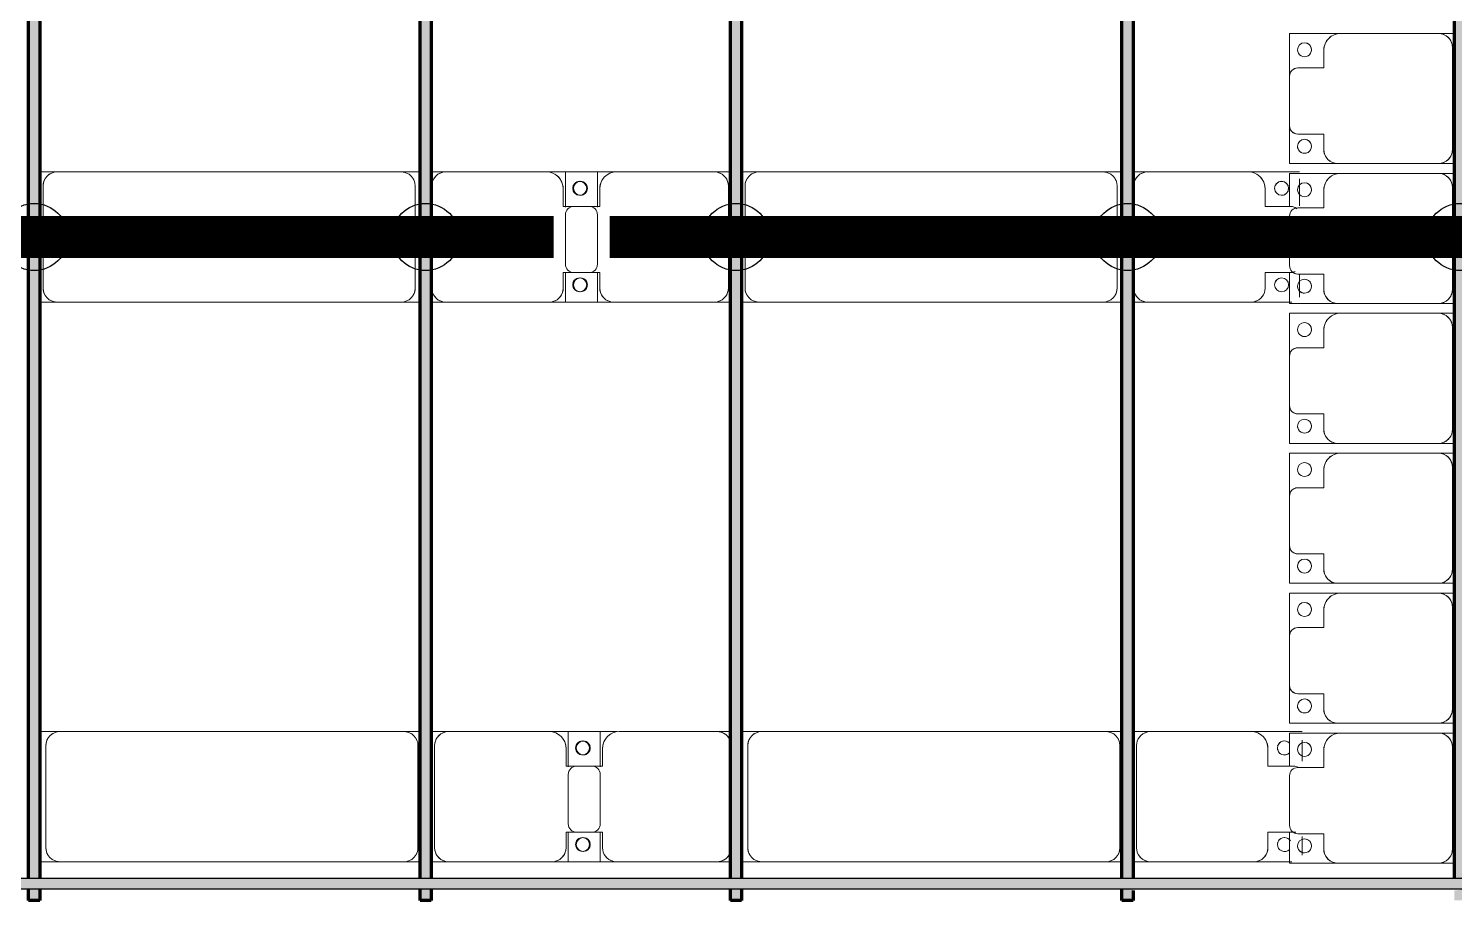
# Model space of a CAD drawing. Header units: millimetres. Extents: x -268744 to 115753, y -96240 to -10461.
# Drawn here: x -43895 to -38796, y -70687 to -67571 of the extents above; entities that cross this region are included whole.
import ezdxf

# ---------------------------------------------------------------- set-up
doc = ezdxf.new("R2010")
doc.units = ezdxf.units.MM
doc.layers.add('A-GENM', color=13, linetype='Continuous', lineweight=9)
doc.layers.add('S-BEAM', color=12, linetype='Continuous', lineweight=9)
doc.layers.add('GC-HOP 40x60 GIA CUONG', color=1, linetype='Continuous')

# ---------------------------------------------------------------- blocks, each defined once
blk = doc.blocks.new('Dầm C52 - Hộp 40x60-104813-KHUNG KẾT CẤU BÈ PIN 1')
at = {"layer": 'S-BEAM', "lineweight": 25}
blk.add_hatch(color=4, dxfattribs=at).paths.add_polyline_path([(-145811, -20), (145811, -20), (145811, 20), (-145811, 20)])
at = {"layer": 'S-BEAM', "color": 4, "lineweight": 25}
for p, q in [((-145811, 20), (145811, 20)), ((145811, -20), (-145811, -20))]:
    blk.add_line(p, q, dxfattribs=at)
blk = doc.blocks.new('Dai phao do pin - DẢI PHAO ĐỠ PIN-V55-KHUNG KẾT CẤU BÈ PIN 1')
at = {"layer": 'A-GENM', "color": 7}
for p, q in [((64567.6, 241.6), (64639.7, 241.6)), ((64567.6, 241.6), (64639.7, 241.6)), ((65870.3, 241.6), (64639.7, 241.6)), ((65870.3, 241.6), (65927.6, 241.6)), ((65870.3, 241.6), (65927.6, 241.6)), ((65967.6, 241.6), (66028.8, 241.6)), ((65967.6, 241.6), (66028.8, 241.6)), ((66389.7, 241.6), (66029.7, 241.6)), ((66389.7, 241.6), (66572.2, 241.6)), ((66572.2, 241.6), (66389.7, 241.6)), ((66457.8, 241.6), (66633.1, 241.6)), ((66457.8, 116.2), (66457.8, 241.6)), ((66633.1, 241.6), (66457.8, 241.6)), ((66572.2, 241.6), (66572.2, 116.2)), ((66990.3, 241.6), (66640.3, 241.6)), ((66990.3, 241.6), (67037.6, 241.6)), ((66990.3, 241.6), (67037.6, 241.6)), ((67077.6, 241.6), (67149.7, 241.6)), ((67077.6, 241.6), (67149.7, 241.6)), ((68380.3, 241.6), (67149.7, 241.6)), ((68380.3, 241.6), (68437.6, 241.6)), ((68380.3, 241.6), (68437.6, 241.6)), ((68477.6, 241.6), (68539.7, 241.6)), ((68477.6, 241.6), (68539.7, 241.6)), ((68899.7, 241.6), (68539.7, 241.6)), ((68899.7, 241.6), (69082.2, 241.6)), ((69082.2, 241.6), (68899.7, 241.6)), ((69082.2, 210.8), (69082.2, 135.7)), ((69082.2, 135.7), (69082.2, 210.8)), ((64589.7, 191.6), (64589.7, -173.4)), ((65920.3, -173.4), (65920.3, 191.6)), ((65979.7, 191.6), (65979.7, -173.4)), ((66449.7, 118.2), (66449.7, 181.6)), ((66580.3, 181.6), (66580.3, 118.2)), ((67099.7, 191.6), (67099.7, -173.4)), ((68430.3, -173.4), (68430.3, 191.6)), ((68489.7, 191.6), (68489.7, -173.4)), ((68959.7, 118.2), (68959.7, 181.6)), ((66542.2, 118.2), (66449.7, 118.2)), ((66580.3, 118.2), (66487.8, 118.2)), ((69052.2, 118.2), (68959.7, 118.2)), ((66457.8, 88.2), (66457.8, -88.2)), ((66572.2, -88.2), (66572.2, 88.2)), ((66449.7, -173.4), (66449.7, -118.2)), ((66449.7, -118.2), (66542.2, -118.2)), ((66457.8, -223.4), (66457.8, -116.2)), ((66487.8, -118.2), (66580.3, -118.2)), ((66572.2, -116.2), (66572.2, -223.4)), ((66580.3, -118.2), (66580.3, -173.4)), ((68959.7, -173.4), (68959.7, -118.2)), ((68959.7, -118.2), (69052.2, -118.2)), ((69082.2, -133.1), (69082.2, -200.2)), ((69082.2, -200.2), (69082.2, -133.1)), ((64639.7, -223.4), (64567.6, -223.4)), ((64639.7, -223.4), (64567.6, -223.4)), ((64639.7, -223.4), (65870.3, -223.4)), ((65927.6, -223.4), (65870.3, -223.4)), ((65927.6, -223.4), (65870.3, -223.4)), ((66028.8, -223.4), (65967.6, -223.4)), ((66028.8, -223.4), (65967.6, -223.4)), ((66029.7, -223.4), (66399.7, -223.4)), ((66572.2, -223.4), (66399.7, -223.4)), ((66399.7, -223.4), (66572.2, -223.4)), ((66630.3, -223.4), (66457.8, -223.4)), ((66457.8, -223.4), (66630.3, -223.4)), ((66630.3, -223.4), (66990.3, -223.4)), ((67037.6, -223.4), (66990.3, -223.4)), ((67037.6, -223.4), (66990.3, -223.4)), ((67149.7, -223.4), (67077.6, -223.4)), ((67149.7, -223.4), (67077.6, -223.4)), ((67149.7, -223.4), (68380.3, -223.4)), ((68437.6, -223.4), (68380.3, -223.4)), ((68437.6, -223.4), (68380.3, -223.4)), ((68539.7, -223.4), (68477.6, -223.4)), ((68539.7, -223.4), (68477.6, -223.4)), ((68539.7, -223.4), (68909.7, -223.4)), ((69045, -223.4), (68909.7, -223.4)), ((68909.7, -223.4), (69045, -223.4))]:
    blk.add_line(p, q, dxfattribs=at)
for centre, radius, start, end in [((64639.7, 191.6), 50, 90, 180), ((64639.7, 191.6), 50, 150, 180), ((64639.7, 191.6), 50, 105, 135), ((65870.3, 191.6), 50, 0, 90), ((65870.3, 191.6), 50, 60, 90), ((65870.3, 191.6), 50, 15, 30), ((66029.7, 191.6), 50, 90, 180), ((66029.7, 191.6), 50, 105, 180), ((66389.7, 181.6), 60, 0, 90), ((66389.7, 181.6), 60, 0, 60), ((66508.6, 183.2), 25, 360, 180), ((66508.6, 183.2), 25, 360, 165), ((66511.4, 183.2), 25, 0, 180), ((66511.4, 183.2), 25, 90, 180), ((66511.4, 183.2), 25, 15, 75), ((66640.3, 181.6), 60, 90, 180), ((66640.3, 181.6), 60, 120, 180), ((66990.3, 191.6), 50, 30, 90), ((66990.3, 191.6), 50, 30, 75), ((67149.7, 191.6), 50, 90, 180), ((67149.7, 191.6), 50, 150, 180), ((67149.7, 191.6), 50, 105, 135), ((68380.3, 191.6), 50, 360, 90), ((68380.3, 191.6), 50, 60, 90), ((68380.3, 191.6), 50, 15, 30), ((68539.7, 191.6), 50, 90, 180), ((68539.7, 191.6), 50, 105, 180), ((68899.7, 181.6), 60, 360, 90), ((68899.7, 181.6), 60, 360, 60), ((69018.6, 183.2), 25, 45, 180), ((69018.6, 183.2), 25, 45, 165), ((66508.6, 183.2), 25, 180, 0), ((66511.4, 183.2), 25, 180, 0), ((66511.4, 183.2), 25, 180, 300), ((66508.6, 183.2), 25, 210, 360), ((66511.4, 183.2), 25, 330, 345), ((69018.6, 183.2), 25, 180, 315), ((69018.6, 183.2), 25, 180, 195), ((69018.6, 183.2), 25, 210, 315), ((66487.8, 88.2), 30, 90, 180), ((66542.2, 88.2), 30, 0, 90), ((69052.2, 88.2), 30, 60, 90), ((69052.2, 88.2), 30, 60, 75), ((69052.2, 88.2), 30, 60, 75), ((69052.2, 88.2), 30, 60, 75), ((66487.8, -88.2), 30, 180, 270), ((66542.2, -88.2), 30, 270, 360), ((66508.6, -161.8), 25, 360, 180), ((66508.6, -161.8), 25, 105, 165), ((66511.4, -161.8), 25, 0, 180), ((66511.4, -161.8), 25, 105, 180), ((66508.6, -161.8), 25, 360, 75), ((66511.4, -161.8), 25, 15, 75), ((69018.6, -161.8), 25, 30, 180), ((69018.6, -161.8), 25, 105, 165), ((69018.6, -161.8), 25, 30, 90), ((69052.2, -88.2), 30, 270, 285), ((64639.7, -173.4), 50, 180, 270), ((64639.7, -173.4), 50, 180, 210), ((65870.3, -173.4), 50, 270, 360), ((65870.3, -173.4), 50, 330, 360), ((66029.7, -173.4), 50, 180, 270), ((66029.7, -173.4), 50, 180, 255), ((66399.7, -173.4), 50, 270, 360), ((66399.7, -173.4), 50, 285, 0), ((66508.6, -161.8), 25, 180, 360), ((66508.6, -161.8), 25, 195, 360), ((66511.4, -161.8), 25, 180, 360), ((66511.4, -161.8), 25, 180, 270), ((66511.4, -161.8), 25, 285, 345), ((66630.3, -173.4), 50, 180, 270), ((66630.3, -173.4), 50, 180, 255), ((66990.3, -173.4), 50, 270, 330), ((66990.3, -173.4), 50, 285, 330), ((67149.7, -173.4), 50, 180, 270), ((67149.7, -173.4), 50, 180, 210), ((68380.3, -173.4), 50, 270, 0), ((68380.3, -173.4), 50, 330, 0), ((68539.7, -173.4), 50, 180, 270), ((68539.7, -173.4), 50, 180, 255), ((68909.7, -173.4), 50, 270, 360), ((68909.7, -173.4), 50, 285, 360), ((69018.6, -161.8), 25, 180, 315), ((69018.6, -161.8), 25, 180, 315), ((64639.7, -173.4), 50, 240, 270), ((65870.3, -173.4), 50, 285, 300), ((67149.7, -173.4), 50, 240, 270), ((68380.3, -173.4), 50, 285, 300)]:
    blk.add_arc(centre, radius, start, end, dxfattribs=at)
blk = doc.blocks.new('Dai phao do pin - DẢI PHAO ĐỠ PIN-V56-KHUNG KẾT CẤU BÈ PIN 1')
at = {"layer": 'A-GENM', "color": 7}
for p, q in [((64577.6, 241.6), (64639.7, 241.6)), ((64577.6, 241.6), (64639.7, 241.6)), ((65870.3, 241.6), (64639.7, 241.6)), ((65870.3, 241.6), (65937.6, 241.6)), ((65870.3, 241.6), (65937.6, 241.6)), ((65977.6, 241.6), (66029.7, 241.6)), ((65977.6, 241.6), (66029.7, 241.6)), ((66389.7, 241.6), (66029.7, 241.6)), ((66389.7, 241.6), (66572.2, 241.6)), ((66572.2, 241.6), (66389.7, 241.6)), ((66457.8, 241.6), (66640.3, 241.6)), ((66457.8, 116.2), (66457.8, 241.6)), ((66640.3, 241.6), (66457.8, 241.6)), ((66572.2, 241.6), (66572.2, 116.2)), ((66990.3, 241.6), (66640.3, 241.6)), ((66990.3, 241.6), (67047.6, 241.6)), ((66990.3, 241.6), (67047.6, 241.6)), ((67087.6, 241.6), (67149.7, 241.6)), ((67087.6, 241.6), (67149.7, 241.6)), ((68380.3, 241.6), (67149.7, 241.6)), ((68380.3, 241.6), (68447.6, 241.6)), ((68380.3, 241.6), (68447.6, 241.6)), ((68487.6, 241.6), (68539.7, 241.6)), ((68487.6, 241.6), (68539.7, 241.6)), ((68899.7, 241.6), (68539.7, 241.6)), ((68899.7, 241.6), (69082.2, 241.6)), ((69082.2, 241.6), (68899.7, 241.6)), ((69082.2, 216.5), (69082.2, 120.3)), ((69082.2, 120.3), (69082.2, 216.5)), ((64589.7, 191.6), (64589.7, -173.4)), ((65920.3, -173.4), (65920.3, 191.6)), ((65979.7, 191.6), (65979.7, -173.4)), ((66449.7, 118.2), (66449.7, 181.6)), ((66580.3, 181.6), (66580.3, 118.2)), ((67040.3, -173.4), (67040.3, 191.6)), ((67099.7, 191.6), (67099.7, -173.4)), ((68430.3, -173.4), (68430.3, 191.6)), ((68489.7, 191.6), (68489.7, -173.4)), ((68959.7, 118.2), (68959.7, 181.6)), ((66542.2, 118.2), (66449.7, 118.2)), ((66580.3, 118.2), (66487.8, 118.2)), ((69052.2, 118.2), (68959.7, 118.2)), ((66457.8, 88.2), (66457.8, -88.2)), ((66572.2, -88.2), (66572.2, 88.2)), ((66449.7, -173.4), (66449.7, -118.2)), ((66449.7, -118.2), (66542.2, -118.2)), ((66457.8, -223.4), (66457.8, -116.2)), ((66487.8, -118.2), (66580.3, -118.2)), ((66572.2, -116.2), (66572.2, -223.4)), ((66580.3, -118.2), (66580.3, -173.4)), ((68959.7, -173.4), (68959.7, -118.2)), ((68959.7, -118.2), (69052.2, -118.2)), ((69082.2, -126.6), (69082.2, -206.5)), ((69082.2, -206.5), (69082.2, -126.6)), ((64639.7, -223.4), (64577.6, -223.4)), ((64639.7, -223.4), (64577.6, -223.4)), ((64639.7, -223.4), (65870.3, -223.4)), ((65937.6, -223.4), (65870.3, -223.4)), ((65937.6, -223.4), (65870.3, -223.4)), ((66029.7, -223.4), (65977.6, -223.4)), ((66029.7, -223.4), (65977.6, -223.4)), ((66029.7, -223.4), (66399.7, -223.4)), ((66572.2, -223.4), (66399.7, -223.4)), ((66399.7, -223.4), (66572.2, -223.4)), ((66630.3, -223.4), (66457.8, -223.4)), ((66457.8, -223.4), (66630.3, -223.4)), ((66630.3, -223.4), (66990.3, -223.4)), ((67047.6, -223.4), (66990.3, -223.4)), ((67047.6, -223.4), (66990.3, -223.4)), ((67149.7, -223.4), (67087.6, -223.4)), ((67149.7, -223.4), (67087.6, -223.4)), ((67149.7, -223.4), (68380.3, -223.4)), ((68447.6, -223.4), (68380.3, -223.4)), ((68447.6, -223.4), (68380.3, -223.4)), ((68539.7, -223.4), (68487.6, -223.4)), ((68539.7, -223.4), (68487.6, -223.4)), ((68539.7, -223.4), (68909.7, -223.4)), ((69055, -223.4), (68909.7, -223.4)), ((68909.7, -223.4), (69055, -223.4))]:
    blk.add_line(p, q, dxfattribs=at)
for centre, radius, start, end in [((64639.7, 191.6), 50, 90, 180), ((64639.7, 191.6), 50, 150, 180), ((64639.7, 191.6), 50, 105, 135), ((65870.3, 191.6), 50, 0, 90), ((65870.3, 191.6), 50, 60, 90), ((65870.3, 191.6), 50, 15, 30), ((66029.7, 191.6), 50, 90, 180), ((66029.7, 191.6), 50, 105, 180), ((66389.7, 181.6), 60, 0, 90), ((66389.7, 181.6), 60, 0, 60), ((66508.6, 183.2), 25, 360, 180), ((66508.6, 183.2), 25, 360, 165), ((66511.4, 183.2), 25, 0, 180), ((66511.4, 183.2), 25, 90, 180), ((66511.4, 183.2), 25, 15, 75), ((66640.3, 181.6), 60, 90, 180), ((66640.3, 181.6), 60, 120, 180), ((66990.3, 191.6), 50, 0, 90), ((66990.3, 191.6), 50, 0, 75), ((67149.7, 191.6), 50, 90, 180), ((67149.7, 191.6), 50, 150, 180), ((67149.7, 191.6), 50, 105, 135), ((68380.3, 191.6), 50, 360, 90), ((68380.3, 191.6), 50, 60, 90), ((68380.3, 191.6), 50, 15, 30), ((68539.7, 191.6), 50, 90, 180), ((68539.7, 191.6), 50, 105, 180), ((68899.7, 181.6), 60, 360, 90), ((68899.7, 181.6), 60, 360, 60), ((69018.6, 183.2), 25, 0, 180), ((69018.6, 183.2), 25, 0, 165), ((66508.6, 183.2), 25, 180, 0), ((66511.4, 183.2), 25, 180, 0), ((66511.4, 183.2), 25, 180, 300), ((66508.6, 183.2), 25, 210, 360), ((66511.4, 183.2), 25, 330, 345), ((69018.6, 183.2), 25, 180, 0), ((69018.6, 183.2), 25, 180, 195), ((69018.6, 183.2), 25, 210, 0), ((66487.8, 88.2), 30, 90, 180), ((66542.2, 88.2), 30, 0, 90), ((69052.2, 88.2), 30, 45, 90), ((69052.2, 88.2), 30, 45, 74.1529), ((69052.2, 88.2), 30, 45, 74.1529), ((69052.2, 88.2), 30, 45, 74.1529), ((66487.8, -88.2), 30, 180, 270), ((66542.2, -88.2), 30, 270, 360), ((66508.6, -161.8), 25, 360, 180), ((66508.6, -161.8), 25, 105, 165), ((66511.4, -161.8), 25, 0, 180), ((66511.4, -161.8), 25, 105, 180), ((66508.6, -161.8), 25, 360, 75), ((66511.4, -161.8), 25, 15, 75), ((69018.6, -161.8), 25, 0, 180), ((69018.6, -161.8), 25, 105, 165), ((69018.6, -161.8), 25, 0, 90), ((69052.2, -88.2), 30, 270, 300), ((69052.2, -88.2), 30, 285, 300), ((69052.2, -88.2), 30, 285, 300), ((69052.2, -88.2), 30, 285, 300), ((64639.7, -173.4), 50, 180, 270), ((64639.7, -173.4), 50, 180, 210), ((65870.3, -173.4), 50, 270, 360), ((65870.3, -173.4), 50, 330, 360), ((66029.7, -173.4), 50, 180, 270), ((66029.7, -173.4), 50, 180, 255), ((66399.7, -173.4), 50, 270, 360), ((66399.7, -173.4), 50, 285, 0), ((66508.6, -161.8), 25, 180, 360), ((66508.6, -161.8), 25, 195, 360), ((66511.4, -161.8), 25, 180, 360), ((66511.4, -161.8), 25, 180, 270), ((66511.4, -161.8), 25, 285, 345), ((66630.3, -173.4), 50, 180, 270), ((66630.3, -173.4), 50, 180, 255), ((66990.3, -173.4), 50, 270, 0), ((66990.3, -173.4), 50, 285, 0), ((67149.7, -173.4), 50, 180, 270), ((67149.7, -173.4), 50, 180, 210), ((68380.3, -173.4), 50, 270, 0), ((68380.3, -173.4), 50, 330, 0), ((68539.7, -173.4), 50, 180, 270), ((68539.7, -173.4), 50, 180, 255), ((68909.7, -173.4), 50, 270, 360), ((68909.7, -173.4), 50, 285, 360), ((69018.6, -161.8), 25, 180, 0), ((69018.6, -161.8), 25, 180, 0), ((64639.7, -173.4), 50, 240, 270), ((65870.3, -173.4), 50, 285, 300), ((67149.7, -173.4), 50, 240, 270), ((68380.3, -173.4), 50, 285, 300)]:
    blk.add_arc(centre, radius, start, end, dxfattribs=at)
blk = doc.blocks.new('Dầm C52 - Dầm C52-V2-KHUNG KẾT CẤU BÈ PIN 1')
at = {"layer": 'S-BEAM', "lineweight": 140}
h = blk.add_hatch(color=1, dxfattribs=at)
h.paths.add_polyline_path([(-25480.9, 20), (-25480.9, -20), (-25440.9, -20), (-25440.9, 20)])
h.paths.add_polyline_path([(-25400.9, 20), (-25400.9, -20), (-19440.9, -20), (-19443, 20), (-24983.5, 20)])
h.paths.add_polyline_path([(-19400.9, 20), (-19400.9, -20), (-13440.9, -20), (-13440.9, 20), (-18519.6, 20)])
h.paths.add_polyline_path([(-13400.9, -20), (-7440.9, -20), (-7440.9, 20), (-13400.9, 20)])
h.paths.add_polyline_path([(-7400.9, 20), (-7400.9, -20), (-1440.9, -20), (-1440.9, 20), (-6515.3, 20)])
h.paths.add_polyline_path([(-1400.9, 20), (-1400.9, -20), (4559.1, -20), (4559.1, 20), (-974.9, 20)])
h.paths.add_polyline_path([(4599.1, -20), (10559.1, -20), (10559.1, 20), (4599.1, 20)])
h.paths.add_polyline_path([(10599.1, -20), (16559.1, -20), (16559.1, 20), (10599.1, 20)])
h.paths.add_polyline_path([(16599.1, 20), (16599.1, -20), (22559.1, -20), (22559.1, 20), (17493.2, 20)])
h.paths.add_polyline_path([(22599.1, 20), (22599.1, -20), (25259.1, -20), (25259.1, 20), (23033.7, 20)])
h.paths.add_polyline_path([(25299.1, -20), (25480.9, -20), (25480.9, 20), (25299.1, 20)])
at = {"layer": 'S-BEAM', "color": 1, "lineweight": 140}
for p, q in [((-25480.9, -20), (-25480.9, 20)), ((-25480.9, 20), (-25440.9, 20)), ((-25400.9, 20), (-19443, 20)), ((-25440.9, -20), (-25480.9, -20)), ((-19443, -20), (-25400.9, -20))]:
    blk.add_line(p, q, dxfattribs=at)
blk = doc.blocks.new('Dầm C52 - Dầm C52-102503-KHUNG KẾT CẤU BÈ PIN 1')
at = {"layer": 'S-BEAM', "lineweight": 140}
h = blk.add_hatch(color=1, dxfattribs=at)
h.paths.add_polyline_path([(-25480.9, 20), (-25480.9, -20), (-25440.9, -20), (-25440.9, 20)])
h.paths.add_polyline_path([(-25400.9, 20), (-25400.9, -20), (-19440.9, -20), (-19443, 20), (-24983.5, 20)])
h.paths.add_polyline_path([(-19400.9, 20), (-19400.9, -20), (-13440.9, -20), (-13440.9, 20), (-17596.2, 20)])
h.paths.add_polyline_path([(-13400.9, -20), (-7440.9, -20), (-7440.9, 20), (-13400.9, 20)])
h.paths.add_polyline_path([(-7400.9, -20), (-1440.9, -20), (-1440.9, 20), (-7400.9, 20)])
h.paths.add_polyline_path([(-1400.9, -20), (4559.1, -20), (4559.1, 20), (-1400.9, 20)])
h.paths.add_polyline_path([(4599.1, -20), (10559.1, -20), (10559.1, 20), (4599.1, 20)])
h.paths.add_polyline_path([(10599.1, 20), (10599.1, -20), (16559.1, -20), (16559.1, 20), (11952.8, 20)])
h.paths.add_polyline_path([(16599.1, -20), (22559.1, -20), (22559.1, 20), (16599.1, 20)])
h.paths.add_polyline_path([(22599.1, -20), (25259.1, -20), (25259.1, 20), (22599.1, 20)])
h.paths.add_polyline_path([(25299.1, -20), (25441.8, -20), (25441.8, 20), (25299.1, 20)])
at = {"layer": 'S-BEAM', "color": 1, "lineweight": 140}
for p, q in [((-25480.9, -20), (-25480.9, 20)), ((-25480.9, 20), (-25440.9, 20)), ((-25400.9, 20), (-19443, 20)), ((-25440.9, -20), (-25480.9, -20)), ((-19443, -20), (-25400.9, -20))]:
    blk.add_line(p, q, dxfattribs=at)
blk = doc.blocks.new('Dầm C52 - Dầm C52-V20-KHUNG KẾT CẤU BÈ PIN 1')
at = {"layer": 'S-BEAM', "lineweight": 140}
h = blk.add_hatch(color=1, dxfattribs=at)
h.paths.add_polyline_path([(-25480.9, 20), (-25480.9, -20), (-25440.9, -20), (-25440.9, 20)])
h.paths.add_polyline_path([(-25400.9, 1.6), (-25400.9, -20), (-19440.9, -20), (-19443, 20), (-25400.9, 20)])
h.paths.add_polyline_path([(-19400.9, -20), (-13440.9, -20), (-13440.9, 20), (-19400.9, 20), (-19400.9, 1.6)])
h.paths.add_polyline_path([(-13400.9, 1.6), (-13400.9, -20), (-7440.9, -20), (-7440.9, 20), (-13400.9, 20)])
h.paths.add_polyline_path([(-7400.9, 20), (-7400.9, -20), (-1440.9, -20), (-1440.9, 20), (-6515.3, 20)])
h.paths.add_polyline_path([(-1400.9, 1.6), (-1400.9, -20), (4559.1, -20), (4559.1, 20), (-1400.9, 20)])
h.paths.add_polyline_path([(4599.1, 1.6), (4599.1, -20), (10559.1, -20), (10559.1, 20), (4599.1, 20)])
h.paths.add_polyline_path([(10599.1, 20), (10599.1, -20), (16559.1, -20), (16559.1, 20), (11029.4, 20)])
h.paths.add_polyline_path([(16599.1, 20), (16599.1, -20), (22559.1, -20), (22559.1, 20), (17493.2, 20)])
h.paths.add_polyline_path([(22599.1, 1.6), (22599.1, -20), (25259.1, -20), (25259.1, 20), (22599.1, 20)])
h.paths.add_polyline_path([(25299.1, -20), (25441.8, -20), (25441.8, 20), (25299.1, 20), (25299.1, 1.6)])
at = {"layer": 'S-BEAM', "color": 1, "lineweight": 140}
for p, q in [((-25480.9, -20), (-25480.9, 20)), ((-25480.9, 20), (-25440.9, 20)), ((-25400.9, 20), (-19443, 20)), ((-25445.2, -20), (-25480.9, -20)), ((-19443, -20), (-25400.9, -20))]:
    blk.add_line(p, q, dxfattribs=at)
blk = doc.blocks.new('Dải phao đi lại kèm đỡ invester - DẢI PHAO ĐI LẠI-V80-KHUNG KẾT CẤU BÈ PIN 1')
at = {"layer": 'A-GENM', "color": 7}
for p, q in [((47258.4, -779.7), (47258.4, -722.4)), ((47258.4, -779.7), (47258.4, -722.4)), ((47673.4, -729.7), (47308.4, -729.7)), ((47723.4, -722.4), (47723.4, -779.7)), ((47723.4, -722.4), (47723.4, -779.7)), ((47758.4, -779.7), (47758.4, -722.4)), ((47758.4, -779.7), (47758.4, -722.4)), ((48173.4, -729.7), (47808.4, -729.7)), ((48223.4, -722.4), (48223.4, -779.7)), ((48223.4, -722.4), (48223.4, -779.7)), ((48258.4, -779.7), (48258.4, -722.4)), ((48258.4, -779.7), (48258.4, -722.4)), ((48673.4, -729.7), (48308.4, -729.7)), ((48723.4, -722.4), (48723.4, -779.7)), ((48723.4, -722.4), (48723.4, -779.7)), ((48758.4, -779.7), (48758.4, -722.4)), ((48758.4, -779.7), (48758.4, -722.4)), ((49173.4, -729.7), (48808.4, -729.7)), ((49223.4, -722.4), (49223.4, -779.7)), ((49223.4, -722.4), (49223.4, -779.7)), ((49258.4, -779.7), (49258.4, -722.4)), ((49258.4, -779.7), (49258.4, -722.4)), ((49673.4, -729.7), (49308.4, -729.7)), ((49723.4, -722.4), (49723.4, -779.7)), ((49723.4, -722.4), (49723.4, -779.7)), ((49758.4, -779.7), (49758.4, -722.4)), ((49758.4, -779.7), (49758.4, -722.4)), ((50173.4, -729.7), (49808.4, -729.7)), ((50223.4, -722.4), (50223.4, -779.7)), ((50223.4, -722.4), (50223.4, -779.7)), ((47258.4, -779.7), (47258.4, -1129.7)), ((47723.4, -1139.7), (47723.4, -779.7)), ((47758.4, -779.7), (47758.4, -1129.7)), ((48223.4, -1139.7), (48223.4, -779.7)), ((48258.4, -779.7), (48258.4, -1129.7)), ((48723.4, -1139.7), (48723.4, -779.7)), ((48758.4, -779.7), (48758.4, -1129.7)), ((49223.4, -1139.7), (49223.4, -779.7)), ((49258.4, -779.7), (49258.4, -1129.7)), ((49723.4, -1139.7), (49723.4, -779.7)), ((49758.4, -779.7), (49758.4, -1129.7)), ((50223.4, -1139.7), (50223.4, -779.7)), ((47258.4, -1312.2), (47258.4, -1129.7)), ((47258.4, -1129.7), (47258.4, -1312.2)), ((47723.4, -1139.7), (47723.4, -1312.2)), ((47723.4, -1312.2), (47723.4, -1139.7)), ((47758.4, -1312.2), (47758.4, -1129.7)), ((47758.4, -1129.7), (47758.4, -1312.2)), ((48223.4, -1139.7), (48223.4, -1312.2)), ((48223.4, -1312.2), (48223.4, -1139.7)), ((48258.4, -1312.2), (48258.4, -1129.7)), ((48258.4, -1129.7), (48258.4, -1312.2)), ((48723.4, -1139.7), (48723.4, -1312.2)), ((48723.4, -1312.2), (48723.4, -1139.7)), ((48758.4, -1312.2), (48758.4, -1129.7)), ((48758.4, -1129.7), (48758.4, -1312.2)), ((49223.4, -1139.7), (49223.4, -1312.2)), ((49223.4, -1312.2), (49223.4, -1139.7)), ((49258.4, -1312.2), (49258.4, -1129.7)), ((49258.4, -1129.7), (49258.4, -1312.2)), ((49723.4, -1139.7), (49723.4, -1312.2)), ((49723.4, -1312.2), (49723.4, -1139.7)), ((49758.4, -1312.2), (49758.4, -1129.7)), ((49758.4, -1129.7), (49758.4, -1312.2)), ((50223.4, -1139.7), (50223.4, -1312.2)), ((50223.4, -1312.2), (50223.4, -1139.7)), ((47318.4, -1189.7), (47381.8, -1189.7)), ((47381.8, -1189.7), (47381.8, -1282.2)), ((47618.2, -1282.2), (47618.2, -1189.7)), ((47618.2, -1189.7), (47673.4, -1189.7)), ((47818.4, -1189.7), (47881.8, -1189.7)), ((47881.8, -1189.7), (47881.8, -1282.2)), ((48118.2, -1282.2), (48118.2, -1189.7)), ((48118.2, -1189.7), (48173.4, -1189.7)), ((48318.4, -1189.7), (48381.8, -1189.7)), ((48381.8, -1189.7), (48381.8, -1282.2)), ((48618.2, -1282.2), (48618.2, -1189.7)), ((48618.2, -1189.7), (48673.4, -1189.7)), ((48818.4, -1189.7), (48881.8, -1189.7)), ((48881.8, -1189.7), (48881.8, -1282.2)), ((49118.2, -1282.2), (49118.2, -1189.7)), ((49118.2, -1189.7), (49173.4, -1189.7)), ((49318.4, -1189.7), (49381.8, -1189.7)), ((49381.8, -1189.7), (49381.8, -1282.2)), ((49618.2, -1282.2), (49618.2, -1189.7)), ((49618.2, -1189.7), (49673.4, -1189.7)), ((49818.4, -1189.7), (49881.8, -1189.7)), ((49881.8, -1189.7), (49881.8, -1282.2)), ((50118.2, -1282.2), (50118.2, -1189.7)), ((50118.2, -1189.7), (50173.4, -1189.7)), ((47411.8, -1312.2), (47258.4, -1312.2)), ((47258.4, -1312.2), (47411.8, -1312.2)), ((47411.8, -1312.2), (47588.2, -1312.2)), ((47723.4, -1312.2), (47588.2, -1312.2)), ((47588.2, -1312.2), (47723.4, -1312.2)), ((47876.8, -1312.2), (47758.4, -1312.2)), ((47758.4, -1312.2), (47876.8, -1312.2)), ((47911.8, -1312.2), (48088.2, -1312.2)), ((48223.4, -1312.2), (48113.2, -1312.2)), ((48113.2, -1312.2), (48223.4, -1312.2)), ((48411.8, -1312.2), (48258.4, -1312.2)), ((48258.4, -1312.2), (48411.8, -1312.2)), ((48411.8, -1312.2), (48588.2, -1312.2)), ((48723.4, -1312.2), (48588.2, -1312.2)), ((48588.2, -1312.2), (48723.4, -1312.2)), ((48911.8, -1312.2), (48758.4, -1312.2)), ((48758.4, -1312.2), (48911.8, -1312.2)), ((48911.8, -1312.2), (49088.2, -1312.2)), ((49223.4, -1312.2), (49088.2, -1312.2)), ((49088.2, -1312.2), (49223.4, -1312.2)), ((49411.8, -1312.2), (49258.4, -1312.2)), ((49258.4, -1312.2), (49411.8, -1312.2)), ((49411.8, -1312.2), (49588.2, -1312.2)), ((49723.4, -1312.2), (49588.2, -1312.2)), ((49588.2, -1312.2), (49723.4, -1312.2)), ((49876.8, -1312.2), (49758.4, -1312.2)), ((49758.4, -1312.2), (49876.8, -1312.2)), ((49911.8, -1312.2), (50088.2, -1312.2)), ((50223.4, -1312.2), (50113.2, -1312.2)), ((50113.2, -1312.2), (50223.4, -1312.2))]:
    blk.add_line(p, q, dxfattribs=at)
for centre, radius, start, end in [((47308.4, -779.7), 50, 90, 180), ((47308.4, -779.7), 50, 90, 165), ((47673.4, -779.7), 50, 360, 90), ((47673.4, -779.7), 50, 15, 90), ((47808.4, -779.7), 50, 90, 180), ((47808.4, -779.7), 50, 90, 165), ((48173.4, -779.7), 50, 0, 90), ((48173.4, -779.7), 50, 15, 90), ((48308.4, -779.7), 50, 90, 180), ((48308.4, -779.7), 50, 90, 165), ((48673.4, -779.7), 50, 360, 90), ((48673.4, -779.7), 50, 15, 90), ((48808.4, -779.7), 50, 90, 180), ((48808.4, -779.7), 50, 90, 165), ((49173.4, -779.7), 50, 360, 90), ((49173.4, -779.7), 50, 15, 90), ((49308.4, -779.7), 50, 90, 180), ((49308.4, -779.7), 50, 90, 165), ((49673.4, -779.7), 50, 0, 90), ((49673.4, -779.7), 50, 15, 90), ((49808.4, -779.7), 50, 90, 180), ((49808.4, -779.7), 50, 90, 165), ((50173.4, -779.7), 50, 360, 90), ((50173.4, -779.7), 50, 15, 90), ((47318.4, -1129.7), 60, 180, 270), ((47318.4, -1129.7), 60, 210, 270), ((47673.4, -1139.7), 50, 270, 0), ((47673.4, -1139.7), 50, 270, 345), ((47818.4, -1129.7), 60, 180, 270), ((47818.4, -1129.7), 60, 210, 270), ((48173.4, -1139.7), 50, 270, 0), ((48173.4, -1139.7), 50, 270, 345), ((48318.4, -1129.7), 60, 180, 270), ((48318.4, -1129.7), 60, 210, 270), ((48673.4, -1139.7), 50, 270, 0), ((48673.4, -1139.7), 50, 270, 345), ((48818.4, -1129.7), 60, 180, 270), ((48818.4, -1129.7), 60, 210, 270), ((49173.4, -1139.7), 50, 270, 0), ((49173.4, -1139.7), 50, 270, 345), ((49318.4, -1129.7), 60, 180, 270), ((49318.4, -1129.7), 60, 210, 270), ((49673.4, -1139.7), 50, 270, 0), ((49673.4, -1139.7), 50, 270, 345), ((49818.4, -1129.7), 60, 180, 270), ((49818.4, -1129.7), 60, 210, 270), ((50173.4, -1139.7), 50, 270, 0), ((50173.4, -1139.7), 50, 270, 345), ((47316.8, -1258.6), 25, 90, 270), ((47316.8, -1258.6), 25, 180, 270), ((47316.8, -1258.6), 25, 90, 165), ((47316.8, -1258.6), 25, 270, 90), ((47316.8, -1258.6), 25, 60, 90), ((47316.8, -1258.6), 25, 270, 30), ((47661.8, -1258.6), 25, 90, 270), ((47661.8, -1258.6), 25, 180, 270), ((47661.8, -1258.6), 25, 90, 165), ((47661.8, -1258.6), 25, 270, 90), ((47661.8, -1258.6), 25, 15, 90), ((47661.8, -1258.6), 25, 270, 0), ((47816.8, -1258.6), 25, 90, 270), ((47816.8, -1258.6), 25, 180, 270), ((47816.8, -1258.6), 25, 90, 165), ((47816.8, -1258.6), 25, 270, 90), ((47816.8, -1258.6), 25, 60, 90), ((47816.8, -1258.6), 25, 270, 30), ((48161.8, -1258.6), 25, 90, 270), ((48161.8, -1258.6), 25, 180, 270), ((48161.8, -1258.6), 25, 90, 165), ((48161.8, -1258.6), 25, 270, 90), ((48161.8, -1258.6), 25, 15, 90), ((48161.8, -1258.6), 25, 270, 0), ((48316.8, -1258.6), 25, 90, 270), ((48316.8, -1258.6), 25, 180, 270), ((48316.8, -1258.6), 25, 90, 165), ((48316.8, -1258.6), 25, 270, 90), ((48316.8, -1258.6), 25, 60, 90), ((48316.8, -1258.6), 25, 270, 30), ((48661.8, -1258.6), 25, 90, 270), ((48661.8, -1258.6), 25, 180, 270), ((48661.8, -1258.6), 25, 90, 165), ((48661.8, -1258.6), 25, 270, 90), ((48661.8, -1258.6), 25, 15, 90), ((48661.8, -1258.6), 25, 270, 0), ((48816.8, -1258.6), 25, 90, 270), ((48816.8, -1258.6), 25, 180, 270), ((48816.8, -1258.6), 25, 90, 165), ((48816.8, -1258.6), 25, 270, 90), ((48816.8, -1258.6), 25, 60, 90), ((48816.8, -1258.6), 25, 270, 30), ((49161.8, -1258.6), 25, 90, 270), ((49161.8, -1258.6), 25, 180, 270), ((49161.8, -1258.6), 25, 90, 165), ((49161.8, -1258.6), 25, 270, 90), ((49161.8, -1258.6), 25, 15, 90), ((49161.8, -1258.6), 25, 270, 0), ((49316.8, -1258.6), 25, 90, 270), ((49316.8, -1258.6), 25, 180, 270), ((49316.8, -1258.6), 25, 90, 165), ((49316.8, -1258.6), 25, 270, 90), ((49316.8, -1258.6), 25, 60, 90), ((49316.8, -1258.6), 25, 270, 30), ((49661.8, -1258.6), 25, 90, 270), ((49661.8, -1258.6), 25, 180, 270), ((49661.8, -1258.6), 25, 90, 165), ((49661.8, -1258.6), 25, 270, 90), ((49661.8, -1258.6), 25, 15, 90), ((49661.8, -1258.6), 25, 270, 0), ((49816.8, -1258.6), 25, 90, 270), ((49816.8, -1258.6), 25, 180, 270), ((49816.8, -1258.6), 25, 90, 165), ((49816.8, -1258.6), 25, 270, 90), ((49816.8, -1258.6), 25, 60, 90), ((49816.8, -1258.6), 25, 270, 30), ((50161.8, -1258.6), 25, 90, 270), ((50161.8, -1258.6), 25, 180, 270), ((50161.8, -1258.6), 25, 90, 165), ((50161.8, -1258.6), 25, 270, 90), ((50161.8, -1258.6), 25, 15, 90), ((50161.8, -1258.6), 25, 270, 0), ((47411.8, -1282.2), 30, 180, 270), ((47411.8, -1282.2), 30, 195, 225), ((47411.8, -1282.2), 30, 195, 255), ((47411.8, -1282.2), 30, 195, 225), ((47588.2, -1282.2), 30, 270, 0), ((47588.2, -1282.2), 30, 285, 345), ((47588.2, -1282.2), 30, 285, 300), ((47588.2, -1282.2), 30, 285, 300), ((47588.2, -1282.2), 30, 326.069, 345), ((47588.2, -1282.2), 30, 326.069, 345), ((47911.8, -1282.2), 30, 180, 270), ((47911.8, -1282.2), 30, 195, 210), ((47911.8, -1282.2), 30, 195, 210), ((47911.8, -1282.2), 30, 195, 210), ((48088.2, -1282.2), 30, 270, 0), ((48088.2, -1282.2), 30, 315, 345), ((48088.2, -1282.2), 30, 326.069, 345), ((48088.2, -1282.2), 30, 326.069, 330), ((48411.8, -1282.2), 30, 180, 270), ((48411.8, -1282.2), 30, 195, 225), ((48411.8, -1282.2), 30, 195, 255), ((48411.8, -1282.2), 30, 195, 225), ((48588.2, -1282.2), 30, 270, 0), ((48588.2, -1282.2), 30, 285, 345), ((48588.2, -1282.2), 30, 285, 300), ((48588.2, -1282.2), 30, 285, 300), ((48588.2, -1282.2), 30, 326.069, 345), ((48588.2, -1282.2), 30, 326.069, 345), ((48911.8, -1282.2), 30, 180, 270), ((48911.8, -1282.2), 30, 195, 225), ((48911.8, -1282.2), 30, 195, 255), ((48911.8, -1282.2), 30, 195, 225), ((49088.2, -1282.2), 30, 270, 0), ((49088.2, -1282.2), 30, 285, 345), ((49088.2, -1282.2), 30, 285, 300), ((49088.2, -1282.2), 30, 285, 300), ((49088.2, -1282.2), 30, 326.069, 345), ((49088.2, -1282.2), 30, 326.069, 345), ((49411.8, -1282.2), 30, 180, 270), ((49411.8, -1282.2), 30, 195, 225), ((49411.8, -1282.2), 30, 195, 255), ((49411.8, -1282.2), 30, 195, 225), ((49588.2, -1282.2), 30, 270, 0), ((49588.2, -1282.2), 30, 285, 345), ((49588.2, -1282.2), 30, 285, 300), ((49588.2, -1282.2), 30, 285, 300), ((49588.2, -1282.2), 30, 326.069, 345), ((49588.2, -1282.2), 30, 326.069, 345), ((49911.8, -1282.2), 30, 180, 270), ((50088.2, -1282.2), 30, 270, 0), ((50088.2, -1282.2), 30, 326.069, 345), ((50088.2, -1282.2), 30, 326.069, 345), ((50088.2, -1282.2), 30, 330, 345)]:
    blk.add_arc(centre, radius, start, end, dxfattribs=at)
blk = doc.blocks.new('Dầm C52 - Dầm C52-V81-KHUNG KẾT CẤU BÈ PIN 1')
at = {"layer": 'S-BEAM', "lineweight": 140}
h = blk.add_hatch(color=1, dxfattribs=at)
h.paths.add_polyline_path([(-25480.9, 20), (-25480.9, -20), (-25440.9, -20), (-25445.2, 20)])
h.paths.add_polyline_path([(-25400.9, -20), (-19440.9, -20), (-19443, 20), (-25400.9, 20), (-25400.9, -7.9)])
h.paths.add_polyline_path([(-19400.9, -20), (-13440.9, -20), (-13440.9, 20), (-19400.9, 20), (-19400.9, -7.9)])
h.paths.add_polyline_path([(-13400.9, -7.9), (-13400.9, -20), (-7440.9, -20), (-7440.9, 20), (-13400.9, 20)])
h.paths.add_polyline_path([(-7400.9, -20), (-1440.9, -20), (-1440.9, 20), (-7400.9, 20), (-7400.9, -7.9)])
h.paths.add_polyline_path([(-1400.9, -7.9), (-1400.9, -20), (4559.1, -20), (4559.1, 20), (-1400.9, 20)])
h.paths.add_polyline_path([(4599.1, -20), (10559.1, -20), (10559.1, 20), (4599.1, 20), (4599.1, -7.9)])
h.paths.add_polyline_path([(10599.1, 20), (10599.1, -20), (16559.1, -20), (16559.1, 20), (11029.4, 20)])
h.paths.add_polyline_path([(16599.1, -20), (22559.1, -20), (22559.1, 20), (16599.1, 20), (16599.1, -7.9)])
h.paths.add_polyline_path([(22599.1, -7.9), (22599.1, -20), (25259.1, -20), (25259.1, 20), (22599.1, 20)])
h.paths.add_polyline_path([(25299.1, -20), (25480.9, -20), (25480.9, 20), (25299.1, 20), (25299.1, -7.9)])
at = {"layer": 'S-BEAM', "color": 1, "lineweight": 140}
blk.add_line((-25400.9, 20), (-19443, 20), dxfattribs=at)
blk = doc.blocks.new('be pin 1_rvt-1-KHUNG KẾT CẤU BÈ PIN 1')
at = {"layer": 'A-GENM', "lineweight": 9, "rotation": 270.0000000003262}
blk.add_blockref('Dải phao đi lại kèm đỡ invester - DẢI PHAO ĐI LẠI-V80-KHUNG KẾT CẤU BÈ PIN 1', (-38074, -20329.7), dxfattribs=at)
at = {"layer": 'A-GENM', "lineweight": 9}
for name, p in [('Dai phao do pin - DẢI PHAO ĐỠ PIN-V56-KHUNG KẾT CẤU BÈ PIN 1', (-108433.1, -68324.7)), ('Dai phao do pin - DẢI PHAO ĐỠ PIN-V55-KHUNG KẾT CẤU BÈ PIN 1', (-108423.1, -70324.7))]:
    blk.add_blockref(name, p, dxfattribs=at)
at = {"layer": 'S-BEAM', "lineweight": 9, "rotation": 90.00000000032618}
for name, p in [('Dầm C52 - Dầm C52-V2-KHUNG KẾT CẤU BÈ PIN 1', (-43875.5, -45205.6)), ('Dầm C52 - Dầm C52-V2-KHUNG KẾT CẤU BÈ PIN 1', (-41365.5, -45205.6)), ('Dầm C52 - Dầm C52-V81-KHUNG KẾT CẤU BÈ PIN 1', (-38776.4, -45205.6)), ('Dầm C52 - Dầm C52-102503-KHUNG KẾT CẤU BÈ PIN 1', (-42475.5, -45205.6)), ('Dầm C52 - Dầm C52-V20-KHUNG KẾT CẤU BÈ PIN 1', (-39965.5, -45205.6))]:
    blk.add_blockref(name, p, dxfattribs=at)
at = {"layer": 'S-BEAM', "lineweight": 9}
blk.add_blockref('Dầm C52 - Hộp 40x60-104813-KHUNG KẾT CẤU BÈ PIN 1', (-110896.7, -70626.5), dxfattribs=at)

msp = doc.modelspace()

# ---------------------------------------------------------------- linework, layer by layer
at = {"layer": 'GC-HOP 40x60 GIA CUONG', "const_width": 150}
for points in [[(-56815.7, -68315.6), (-42017.4, -68315.6)], [(-41817.4, -68315.6), (-27266.2, -68315.6)]]:
    msp.add_lwpolyline(points, dxfattribs=at)
at = {"layer": 'GC-HOP 40x60 GIA CUONG'}
for centre in [(-43875.5, -68315.6), (-42475.5, -68315.6), (-41365.5, -68315.6), (-39965.5, -68315.6), (-38776.4, -68315.6)]:
    msp.add_circle(centre, 120, dxfattribs=at)

# ---------------------------------------------------------------- block references
at = {"lineweight": 5}
msp.add_blockref('be pin 1_rvt-1-KHUNG KẾT CẤU BÈ PIN 1', (0, 0), dxfattribs=at)

doc.saveas('drawing.dxf')
